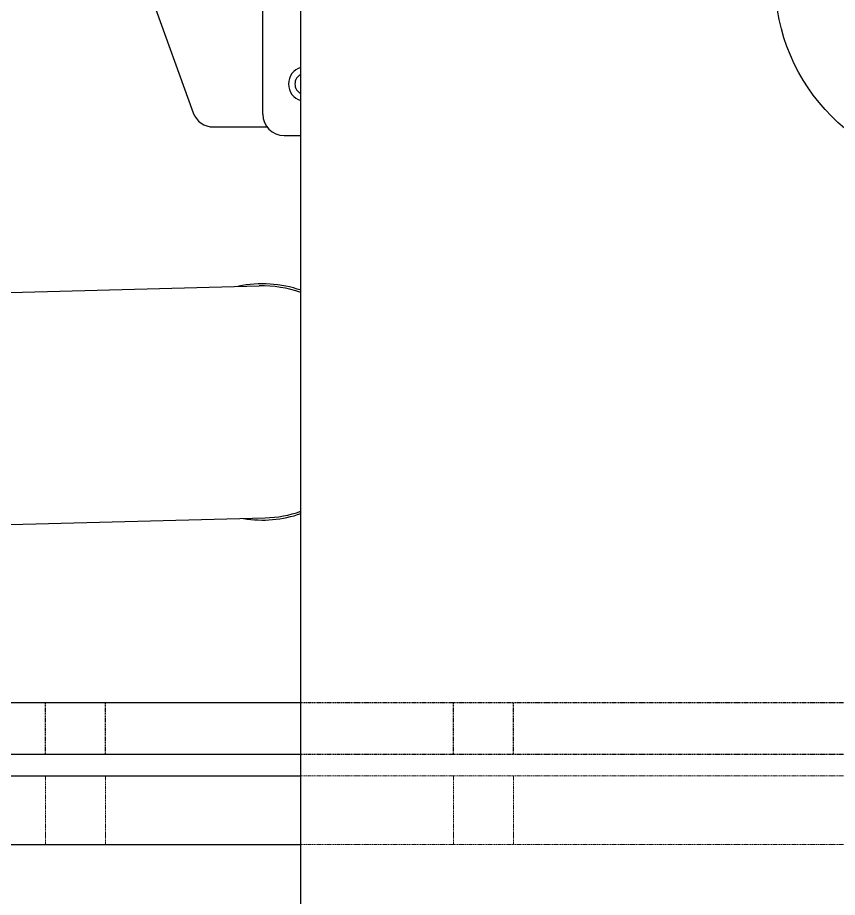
# Model space of a CAD drawing. Extents: x 59521 to 184406, y -1257 to 56672.
# Drawn here: x 86361 to 86551.9, y 15557.2 to 15762 of the extents above; entities that cross this region are included whole.
import ezdxf

# ---------------------------------------------------------------- set-up
doc = ezdxf.new("R2010")
doc.units = 0
doc.header["$MEASUREMENT"] = 0
doc.linetypes.add('EB_DASH', pattern=[6, 3, -3])
doc.linetypes.add('HIDDEN', pattern=[0.375, 0.25, -0.125])
doc.layers.get('0').update_dxf_attribs({"linetype": 'CONTINUOUS'})
doc.layers.add('03-JI-ZHUN-XIAN', color=7, linetype='CONTINUOUS')
doc.layers.add('DEFAULT_2', color=8, linetype='EB_DASH', lineweight=0)

# ---------------------------------------------------------------- blocks, each defined once
blk = doc.blocks.new('rt666')
at = {"color": 87, "linetype": 'Continuous'}
for p, q in [((-725.9, 236.45), (-690.09, 137.3)), ((-673.9, 137), (-673.9, 208.17)), ((-665, -1732), (-665, 168)), ((-685.39, 134), (-672.89, 134)), ((-668.9, 132), (-665, 132)), ((-745.98, 95.12), (-674.71, 96.99)), ((-744.57, 41.14), (-673.29, 43.01)), ((-1318.16, -17), (-665, -17)), ((-1312.34, -33), (-665, -33))]:
    blk.add_line(p, q, dxfattribs=at)
blk.add_circle((-510, 168), 44.5, dxfattribs=at)
for centre, radius, start, end in [((-663.9, 144), 4, 105.9767, 254.0233), ((-685.39, 139), 5, 199.8552, 270), ((-668.9, 137), 5, 180, 270), ((-674, 70), 27.5, 70.8305, 101.6351), ((-674, 70), 27, 70.5104, 91.5), ((-674, 70), 27.5, 260.8842, 289.1695), ((-674, 70), 27, 271.5, 289.4876)]:
    blk.add_arc(centre, radius, start, end, dxfattribs=at)
at = {"layer": '03-JI-ZHUN-XIAN', "color": 87, "linetype": 'Continuous'}
for p, q in [((-1016.9, 0), (-665, 0)), ((-1319.98, -12), (-665, -12))]:
    blk.add_line(p, q, dxfattribs=at)
at = {"layer": '03-JI-ZHUN-XIAN', "color": 87, "linetype": 'HIDDEN'}
for p, q in [((-724.5, -12), (-724.5, 0)), ((-710.5, -12), (-710.5, 0)), ((-665, 0), (-355, 0)), ((-629.5, -12), (-629.5, 0)), ((-615.5, -12), (-615.5, 0)), ((-665, -12), (-355, -12))]:
    blk.add_line(p, q, dxfattribs=at)
at = {"layer": '03-JI-ZHUN-XIAN', "color": 87, "linetype": 'Continuous'}
blk.add_arc((-663.9, 144), 2.5, 116.1604, 243.8396, dxfattribs=at)
at = {"layer": 'DEFAULT_2', "color": 87, "linetype": 'HIDDEN'}
for p, q in [((-724.5, -17), (-724.5, -33)), ((-710.5, -17), (-710.5, -33)), ((-665, -17), (-355, -17)), ((-629.5, -17), (-629.5, -33)), ((-615.5, -17), (-615.5, -33)), ((-355, -33), (-665, -33))]:
    blk.add_line(p, q, dxfattribs=at)

msp = doc.modelspace()

# ---------------------------------------------------------------- block references
msp.add_blockref('rt666', (87091.983, 15602.528))

doc.saveas('drawing.dxf')
